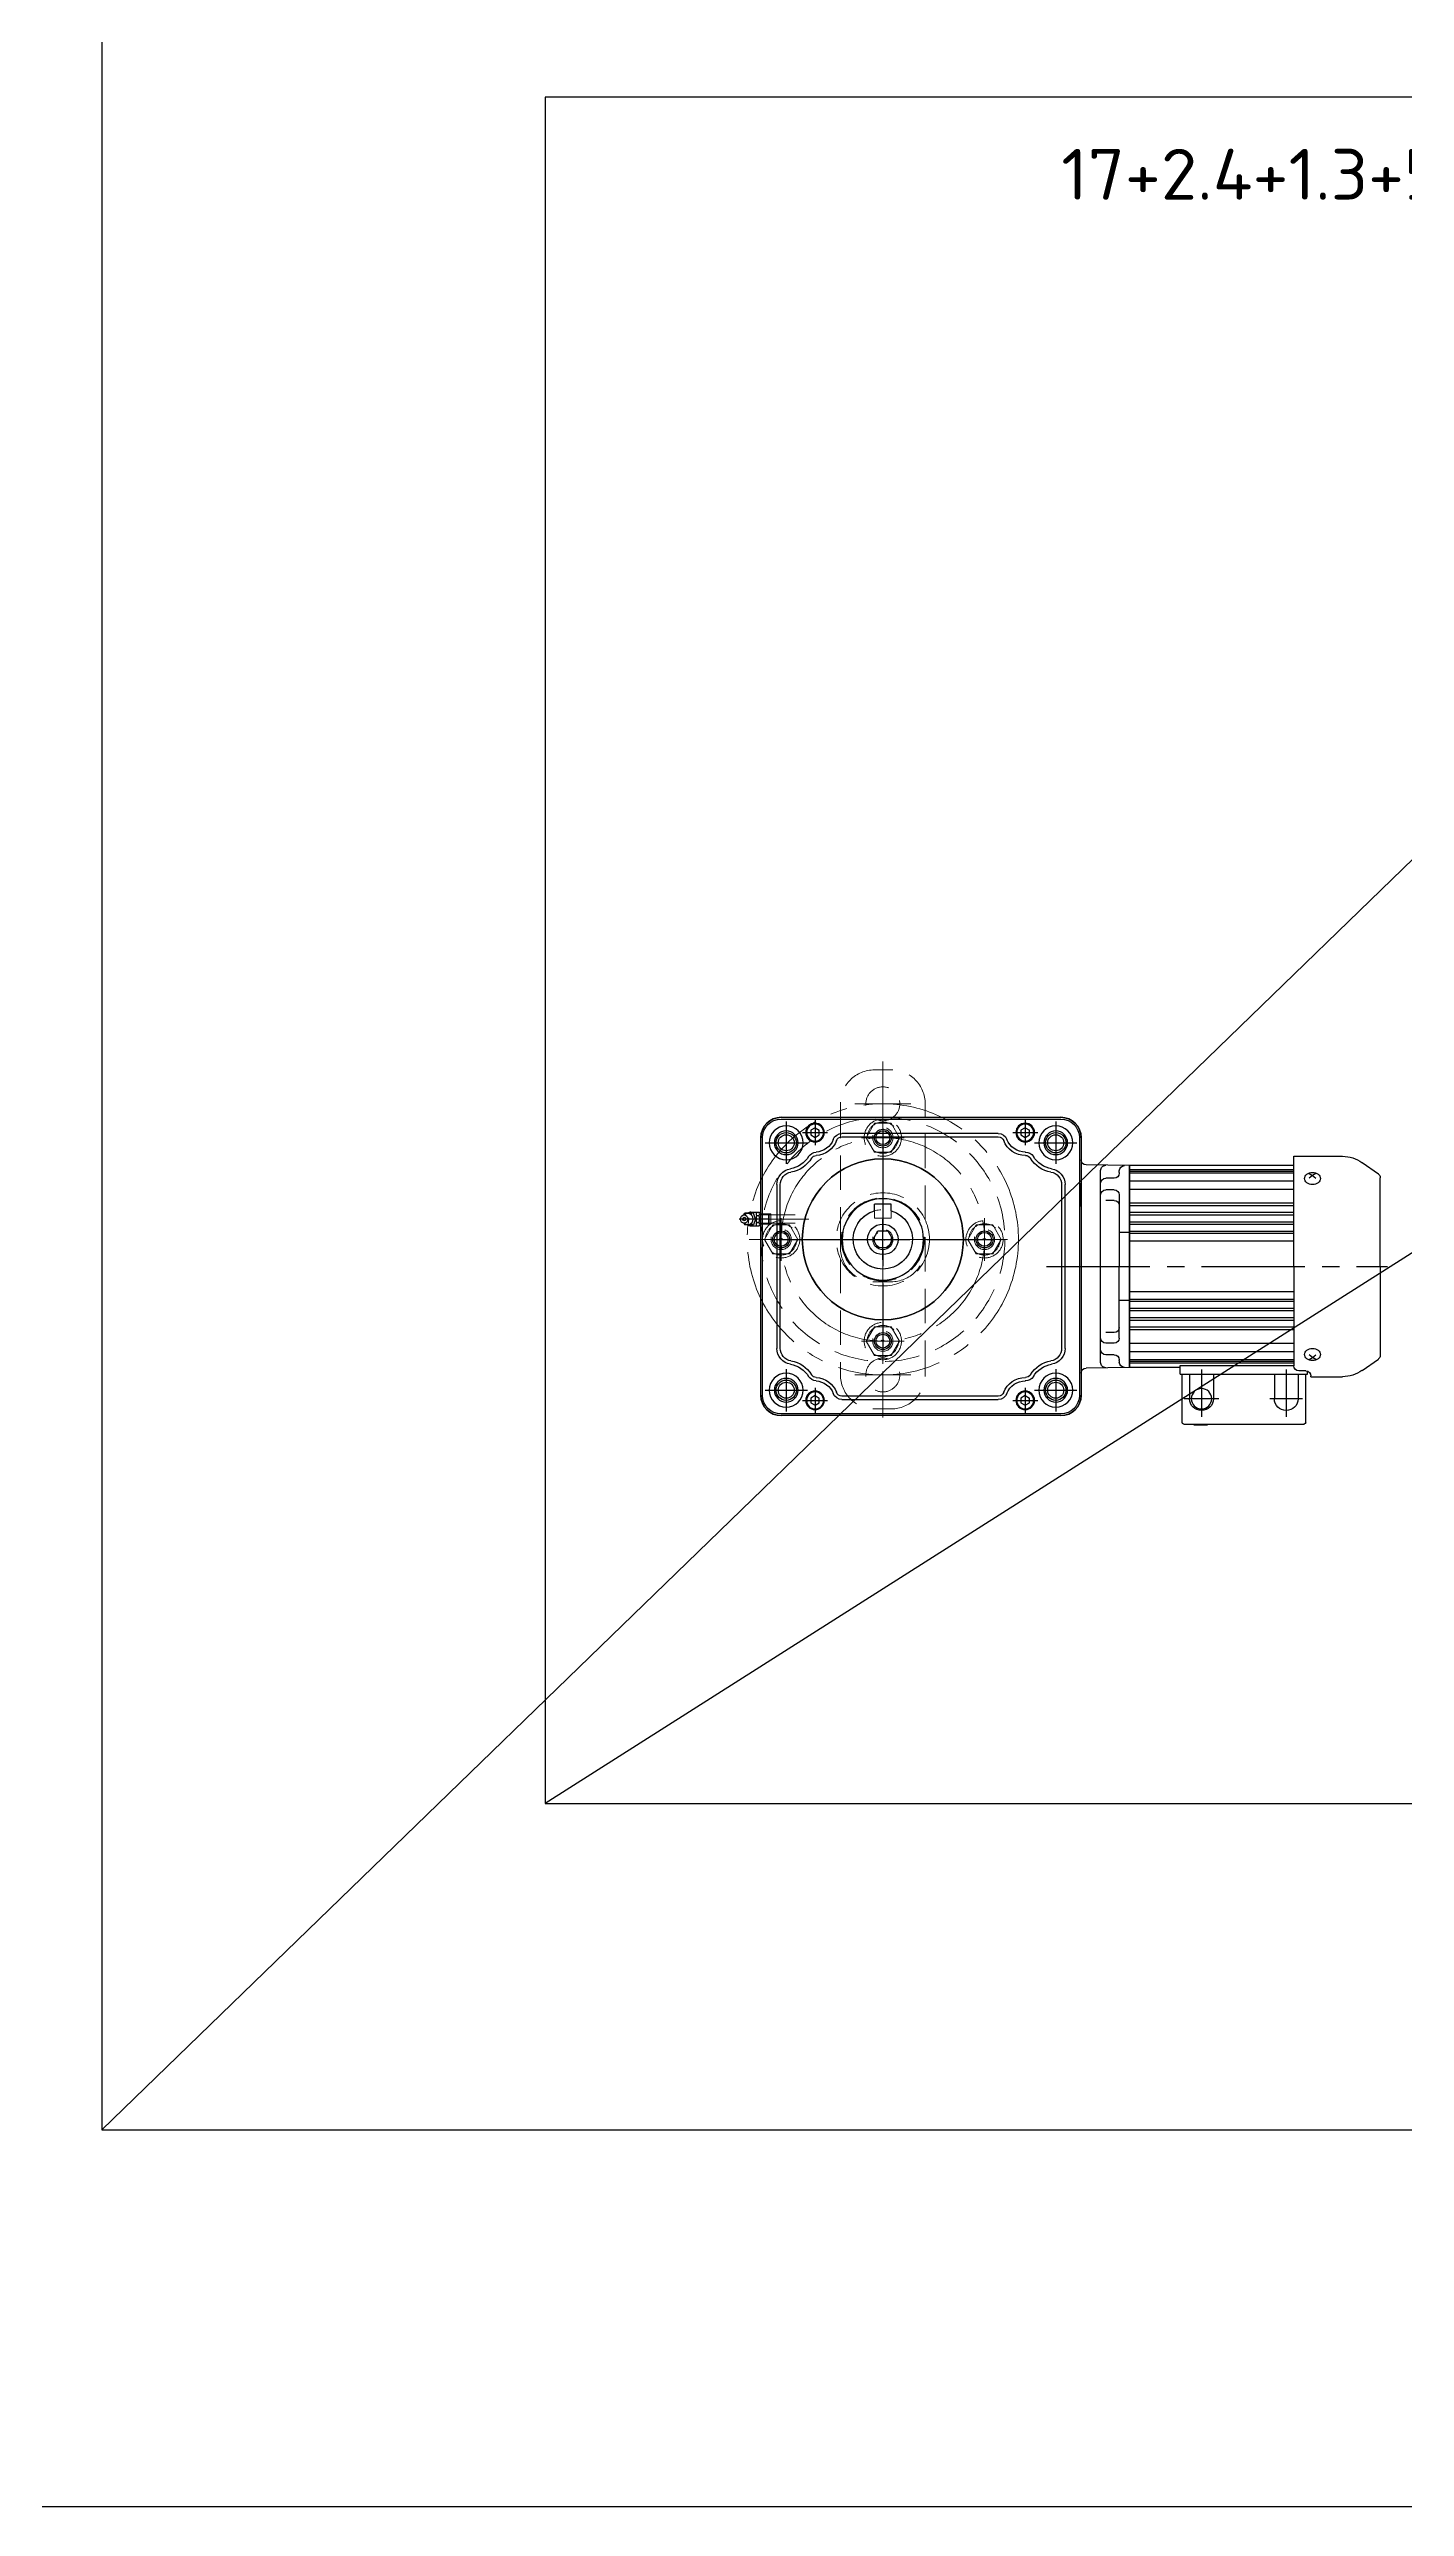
# Model space of a CAD drawing. Header units: millimetres. Extents: x 0 to 49006, y -7876 to 6995.
# Drawn here: x 12788 to 13588, y -7876 to -6426 of the extents above; entities that cross this region are included whole.
import ezdxf

# ---------------------------------------------------------------- set-up
doc = ezdxf.new("R2010")
doc.units = ezdxf.units.MM
doc.header["$LTSCALE"] = 3.2
doc.linetypes.add('CENTER2', pattern=[28.575, 19.05, -3.175, 3.175, -3.175])
doc.linetypes.add('HIDDEN', pattern=[9.525, 6.35, -3.175])
doc.layers.add('04_HIDDEN', color=2, linetype='HIDDEN', lineweight=13)
doc.layers.add('05_CENTER', color=4, linetype='CENTER2', lineweight=13)
doc.layers.add('10_DRAFT', color=8, linetype='Continuous', lineweight=0, plot=False)
doc.styles.add('KSS_TXT', font='txt.shx', dxfattribs={"bigfont": 'extfont2.shx'})
doc.styles.add('KSS_TXT_L', font='txt.shx', dxfattribs={"height": 36, "bigfont": 'extfont2.shx'})

# ---------------------------------------------------------------- blocks, each defined once
blk = doc.blocks.new('B-M6Fc_1_1_1')
at = {"color": 0}
for p, q in [((-4, 5.8), (-4, 2.3)), ((-4, 2.3), (-4, 1)), ((-4, 1), (-3, 0)), ((-2.5, 10), (-3.5, 9.5)), ((-3.5, 4.4), (-3.5, 9.5)), ((-2.1, 5.2), (-3.5, 5.7)), ((0, 3.1), (-3.5, 4.4)), ((-2.4, 10.2), (-3, 8.7)), ((-2, 2.3), (-2, 1)), ((0, 4.4), (-0.2, 4.4)), ((0, 4.4), (0.2, 4.4)), ((0, 3.1), (3.5, 4.4)), ((2, 2.3), (2, 1)), ((2.1, 5.2), (3.5, 5.7)), ((2.4, 10.2), (3, 8.7)), ((2.5, 10), (3.5, 9.5)), ((3, 0), (4, 1)), ((3.5, 4.4), (3.5, 9.5)), ((4, 5.8), (4, 2.3)), ((4, 2.3), (4, 1))]:
    blk.add_line(p, q, dxfattribs=at)
at = {"color": 0, "linetype": 'CENTER2'}
blk.add_line((0, -5), (0, 12.8), dxfattribs=at)
at = {"color": 0}
for centre, radius, start, end in [((0, 5.8), 4, 149.8417, 180), ((-3, 1.4), 1.36, 41.9851, 138.015), ((-3, 2), 1.36, 221.985, 318.0149), ((0, -2), 4.76, 64.8911, 115.1089), ((0, 5.4), 4.76, 244.8911, 295.1089), ((3, 1.4), 1.36, 41.9851, 138.0149), ((3, 2), 1.36, 221.9851, 318.0149), ((0, 5.8), 4, 360, 30.1583)]:
    blk.add_arc(centre, radius, start, end, dxfattribs=at)
blk.add_ellipse((0, 7.6), major_axis=(-3.26, 0), ratio=0.956841, start_param=5.921132, end_param=9.786831, dxfattribs=at)
for major_axis, ratio in [((-2.49, 0), 0.889137), ((-1.05, 0), 0.922851)]:
    blk.add_ellipse((0, 9.8), major_axis=major_axis, ratio=ratio, dxfattribs=at)
at = {"layer": '10_DRAFT'}
for p, q in [((-3, 0), (-3, -4.5)), ((-3, 0), (3, 0)), ((3, 0), (3, -4.5)), ((-2.5, -1), (-3, -0.1)), ((-3, -1), (3, -1)), ((-3, -4.5), (3, -4.5)), ((-3, -4.5), (-2.5, -5)), ((-2.5, -1), (-2.5, -5)), ((-2.5, -5), (2.5, -5)), ((2.5, -1), (3, -0.1)), ((2.5, -1), (2.5, -5)), ((2.5, -5), (3, -4.5))]:
    blk.add_line(p, q, dxfattribs=at)
blk = doc.blocks.new('A$C40332C96_1_1_1')
at = {"color": 0}
for centre, radius in [((0, 0), 72), ((0, 60), 6), ((0, 0), 27.5), ((0, 0), 24.5), ((-60, 0), 6), ((60, 0), 6), ((0, -60), 6)]:
    blk.add_circle(centre, radius, dxfattribs=at)
at = {"layer": '05_CENTER'}
for p, q in [((0, 78.9), (0, -78.9)), ((-78.9, 0), (78.9, 0))]:
    blk.add_line(p, q, dxfattribs=at)
blk.add_circle((0, 0), 60, dxfattribs=at)
blk = doc.blocks.new('A$C491655AE_1_1_1_1_1')
at = {"color": 0, "linetype": 'CENTER2'}
for p, q in [((-12.6, 0), (12.6, 0)), ((0, -12.6), (0, 12.6))]:
    blk.add_line(p, q, dxfattribs=at)
at = {"color": 0}
for p, q in [((-9.8, 0), (-4.9, 8.5)), ((-4.9, -8.5), (-9.8, 0)), ((-4.9, 8.5), (4.9, 8.5)), ((4.9, 8.5), (9.8, 0)), ((9.8, 0), (4.9, -8.5)), ((4.9, -8.5), (-4.9, -8.5))]:
    blk.add_line(p, q, dxfattribs=at)
for radius in [11, 9.25]:
    blk.add_circle((0, 0), radius, dxfattribs=at)
at = {"layer": '10_DRAFT', "style": 'KSS_TXT_L'}
blk.add_text('BT-M10', height=0.3, dxfattribs=at).set_placement((-0.7, -0.5))
blk = doc.blocks.new('A$C35045EA2_1_1_1')
at = {"color": 0, "linetype": 'CENTER2'}
for p, q in [((-12, 0), (12, 0)), ((0, -12), (0, 12))]:
    blk.add_line(p, q, dxfattribs=at)
at = {"color": 0}
for p, q in [((-5.8, 0), (-2.9, 5)), ((-2.9, -5), (-5.8, 0)), ((-2.9, 5), (2.9, 5)), ((2.9, 5), (5.8, 0)), ((5.8, 0), (2.9, -5)), ((2.9, -5), (-2.9, -5))]:
    blk.add_line(p, q, dxfattribs=at)
blk.add_circle((0, 0), 9, dxfattribs=at)
at = {"layer": '10_DRAFT', "style": 'KSS_TXT_L'}
blk.add_text('CS-M12', height=0.3, dxfattribs=at).set_placement((-0.7, -0.5))
blk = doc.blocks.new('A$C5BCE4C76_1_1_1')
at = {"color": 0}
for p, q in [((-5, 16.8), (-5, 12.5)), ((5, 12.5), (5, 16.8)), ((-5, 12.5), (5, 12.5))]:
    blk.add_line(p, q, dxfattribs=at)
blk.add_lwpolyline([(-5, -100), (5, -100, 0.414214), (25, -80), (25, 80, 0.414214), (5, 100), (-5, 100, 0.414214), (-25, 80), (-25, -80, 0.414214)], format="xyb", close=True, dxfattribs=at)
blk.add_lwpolyline([(-25, 0), (-25, -5, 0.414214), (-5, -25), (5, -25, 0.414214), (25, -5), (25, 0)], format="xyb", dxfattribs=at)
for centre, radius in [((0, 80), 10), ((0, 0), 17.5), ((0, 0), 6), ((0, 0), 5), ((0, -80), 10)]:
    blk.add_circle(centre, radius, dxfattribs=at)
at = {"layer": '05_CENTER'}
for p, q in [((0, 105), (0, -105)), ((-16.6, 80), (16.6, 80)), ((-34, 0), (34, 0)), ((-16.6, -80), (16.6, -80))]:
    blk.add_line(p, q, dxfattribs=at)
blk = doc.blocks.new('GM-SHYF-RH 0.4kW、1／160、＊＊V、60Hza_1_1_1')
at = {"color": 0}
for p, q in [((-117, 60), (-117, -92)), ((-116, 60), (-116, -92)), ((60, 72), (-105, 72)), ((60, 71), (-105, 71)), ((-68.1, 62.5), (24.1, 62.5)), ((24.1, 60.5), (-68.1, 60.5)), ((71, -92), (71, 60)), ((72, -92), (72, 60)), ((-282.7, 45.4), (-292.4, 38.6)), ((-242.5, 49), (-271.2, 49)), ((-242.5, -16), (-242.5, 49)), ((-242.5, 43.5), (-145.5, 43.5)), ((-175.5, 43.5), (-145.5, 43.5)), ((-145.5, 43.5), (-119.9, 43.9)), ((-145.5, -16), (-145.5, 43.5)), ((-145.5, 43.5), (-145.5, -16)), ((-293.5, -16), (-293.5, 36.4)), ((-255.5, 38.9), (-253.5, 37.7)), ((-253.5, 37.7), (-255.5, 36.1)), ((-251.5, 38.9), (-253.5, 37.7)), ((-253.5, 37.7), (-251.5, 36.1)), ((-242.5, 41), (-145.5, 41)), ((-242.5, 40), (-145.5, 40)), ((-242.5, 39), (-145.5, 39)), ((-242.5, 34.3), (-145.5, 34.3)), ((-242.5, 29.4), (-145.5, 29.4)), ((-139.5, 39.5), (-139.5, 40.5)), ((-139.5, 39.5), (-139.5, 39.1)), ((-136.5, 36.1), (-131.5, 36.1)), ((-136.5, 29.2), (-131.5, 29.2)), ((-128.5, -72.7), (-128.5, 40.7)), ((-117, 19.4), (-117, 33.2)), ((-107.5, -64.3), (-107.5, 32.3)), ((-105.5, 32.3), (-105.5, -64.3)), ((60.5, -64.3), (60.5, 32.3)), ((62.5, 32.3), (62.5, -64.3)), ((-242.5, 21.3), (-145.5, 21.3)), ((-242.5, 19.7), (-145.5, 19.7)), ((-242.5, 15.8), (-145.5, 15.8)), ((-139.5, 26.2), (-139.5, -16)), ((-136.5, 23), (-131.5, 23)), ((-5, 16.8), (-5, 20.8)), ((-5, 20.8), (5, 20.8)), ((5, 16.8), (5, 20.8)), ((-242.5, 14.3), (-145.5, 14.3)), ((-242.5, 10.2), (-145.5, 10.2)), ((-242.5, 8.8), (-145.5, 8.8)), ((-242.5, 4.6), (-145.5, 4.6)), ((-242.5, 3.4), (-145.5, 3.4)), ((-145.5, 4), (-139.5, 4)), ((-242.5, -1), (-145.5, -1)), ((-293.5, -16), (-293.5, -68.4)), ((-242.5, -16), (-242.5, -74.6)), ((-145.5, -16), (-145.5, -75.5)), ((-145.5, -75.5), (-145.5, -16)), ((-139.5, -58.2), (-139.5, -16)), ((-242.5, -31), (-145.5, -31)), ((-242.5, -35.4), (-145.5, -35.4)), ((-242.5, -36.6), (-145.5, -36.6)), ((-242.5, -40.8), (-145.5, -40.8)), ((-242.5, -42.2), (-145.5, -42.2)), ((-145.5, -36), (-139.5, -36)), ((-242.5, -46.3), (-145.5, -46.3)), ((-242.5, -47.8), (-145.5, -47.8)), ((-242.5, -51.7), (-145.5, -51.7)), ((-242.5, -53.3), (-145.5, -53.3)), ((-136.5, -55), (-131.5, -55)), ((-117, -51.4), (-117, -65.2)), ((-282.7, -77.4), (-292.4, -70.6)), ((-253.5, -69.7), (-255.5, -68.1)), ((-255.5, -70.9), (-253.5, -69.7)), ((-253.5, -69.7), (-251.5, -68.1)), ((-251.5, -70.9), (-253.5, -69.7)), ((-242.5, -61.4), (-145.5, -61.4)), ((-242.5, -66.3), (-145.5, -66.3)), ((-242.5, -71), (-145.5, -71)), ((-242.5, -72), (-145.5, -72)), ((-139.5, -71.5), (-139.5, -71.1)), ((-139.5, -71.5), (-139.5, -71.1)), ((-139.5, -71.5), (-139.5, -72.5)), ((-136.5, -61.2), (-131.5, -61.2)), ((-136.5, -68.1), (-131.5, -68.1)), ((-252.5, -81), (-271.2, -81)), ((-252.5, -81), (-252.5, -80.6)), ((-250.5, -79.5), (-250.5, -77.8)), ((-175.5, -79.5), (-250.5, -79.5)), ((-249.5, -77.6), (-245.5, -77.6)), ((-249.5, -108), (-249.5, -79.5)), ((-245, -79.5), (-245, -94)), ((-242.5, -73), (-145.5, -73)), ((-175.5, -74.5), (-242.5, -74.5)), ((-231, -79.5), (-231, -94)), ((-195, -79.5), (-195, -94)), ((-181, -79.5), (-181, -94)), ((-176.5, -108), (-176.5, -79.5)), ((-175.5, -79.5), (-175.5, -74.5)), ((-175.5, -75.5), (-145.5, -75.5)), ((-145.5, -75.5), (-119.9, -75.9)), ((-68.1, -92.5), (24.1, -92.5)), ((24.1, -94.5), (-68.1, -94.5)), ((-177.5, -109), (-248.5, -109)), ((-191.5, -109), (-191.5, -109.5)), ((-183.5, -109.5), (-191.5, -109.5)), ((-186, -109), (-186, -109.5)), ((-183.5, -109), (-183.5, -109.5)), ((-105, -103), (60, -103)), ((-105, -104), (60, -104))]:
    blk.add_line(p, q, dxfattribs=at)
at = {"color": 0, "linetype": 'CENTER2'}
for p, q in [((-102, 69.5), (-102, 44.5)), ((-76.6, 63), (-91.4, 63)), ((-84, 70.4), (-84, 55.6)), ((0, 65.4), (0, -65.4)), ((47.4, 63), (32.6, 63)), ((40, 70.4), (40, 55.6)), ((57, 69.5), (57, 44.5)), ((-89.5, 57), (-114.5, 57)), ((69.5, 57), (44.5, 57)), ((65.4, 0), (-65.4, 0)), ((-96.6, -16), (-297.8, -16)), ((-238, -76.7), (-238, -104.7)), ((-188, -76.7), (-188, -104.7)), ((-102, -76.5), (-102, -101.5)), ((57, -76.5), (57, -101.5)), ((-247.6, -94), (-228.4, -94)), ((-198.2, -94), (-177.8, -94)), ((-89.5, -89), (-114.5, -89)), ((-76.6, -95), (-91.4, -95)), ((-84, -87.6), (-84, -102.4)), ((47.4, -95), (32.6, -95)), ((40, -87.6), (40, -102.4)), ((69.5, -89), (44.5, -89))]:
    blk.add_line(p, q, dxfattribs=at)
at = {"color": 0, "linetype": 'Continuous'}
for p, q in [((-84, 65.9), (-86.5, 64.4)), ((-86.5, 61.6), (-86.5, 64.4)), ((-84, 60.1), (-86.5, 61.6)), ((-84, 65.9), (-81.5, 64.4)), ((-81.5, 61.6), (-84, 60.1)), ((-81.5, 64.4), (-81.5, 61.6)), ((40, 65.9), (37.5, 64.4)), ((37.5, 61.6), (37.5, 64.4)), ((40, 60.1), (37.5, 61.6)), ((40, 65.9), (42.5, 64.4)), ((42.5, 61.6), (40, 60.1)), ((42.5, 64.4), (42.5, 61.6)), ((-84, -92.1), (-86.5, -93.6)), ((-86.5, -96.4), (-86.5, -93.6)), ((-84, -97.9), (-86.5, -96.4)), ((-84, -92.1), (-81.5, -93.6)), ((-81.5, -96.4), (-84, -97.9)), ((-81.5, -93.6), (-81.5, -96.4)), ((40, -92.1), (37.5, -93.6)), ((37.5, -96.4), (37.5, -93.6)), ((40, -97.9), (37.5, -96.4)), ((40, -92.1), (42.5, -93.6)), ((42.5, -96.4), (40, -97.9)), ((42.5, -93.6), (42.5, -96.4))]:
    blk.add_line(p, q, dxfattribs=at)
at = {"color": 0}
for points in [[(-248.8, 35.9), (-248.9, 36.6), (-249.2, 37.3), (-249.6, 37.9), (-250.2, 38.5), (-250.9, 38.9), (-251.7, 39.3), (-252.6, 39.5), (-253.5, 39.5), (-254.4, 39.5), (-255.3, 39.3), (-256.1, 38.9), (-256.8, 38.5), (-257.4, 37.9), (-257.8, 37.3), (-258.1, 36.6), (-258.2, 35.9), (-258.1, 35.2), (-257.8, 34.5), (-257.4, 33.9), (-256.8, 33.4), (-256.1, 32.9), (-255.3, 32.6), (-254.4, 32.4), (-253.5, 32.3), (-252.6, 32.4), (-251.7, 32.6), (-250.9, 32.9), (-250.2, 33.4), (-249.6, 33.9), (-249.2, 34.5), (-248.9, 35.2)], [(-248.8, -67.9), (-248.9, -67.2), (-249.2, -66.5), (-249.6, -65.9), (-250.2, -65.4), (-250.9, -64.9), (-251.7, -64.6), (-252.6, -64.4), (-253.5, -64.3), (-254.4, -64.4), (-255.3, -64.6), (-256.1, -64.9), (-256.8, -65.4), (-257.4, -65.9), (-257.8, -66.5), (-258.1, -67.2), (-258.2, -67.9), (-258.1, -68.6), (-257.8, -69.3), (-257.4, -69.9), (-256.8, -70.5), (-256.1, -70.9), (-255.3, -71.3), (-254.4, -71.5), (-253.5, -71.5), (-252.6, -71.5), (-251.7, -71.3), (-250.9, -70.9), (-250.2, -70.5), (-249.6, -69.9), (-249.2, -69.3), (-248.9, -68.6)]]:
    blk.add_lwpolyline(points, close=True, dxfattribs=at)
for centre, radius in [((-102, 57), 10), ((-102, 57), 7), ((-84, 63), 5.5), ((40, 63), 5.5), ((57, 57), 10), ((57, 57), 7), ((0, 0), 47.5), ((0, 0), 24), ((-102, -89), 10), ((-102, -89), 7), ((57, -89), 10), ((57, -89), 7), ((-188, -94), 6), ((-84, -95), 5.5), ((40, -95), 5.5)]:
    blk.add_circle(centre, radius, dxfattribs=at)
at = {"color": 0, "linetype": 'Continuous'}
for centre in [(-84, 63), (40, 63), (-84, -95), (40, -95)]:
    blk.add_circle(centre, 5, dxfattribs=at)
at = {"color": 0}
for centre, radius, start, end in [((-105, 60), 12, 90, 180), ((-105, 60), 11, 90, 180), ((-84, 63), 11.5, 269.6249, 339.3338), ((-84, 63), 13.5, 269.6249, 339.3338), ((-68.1, 57), 5.5, 90, 159.3338), ((-68.1, 57), 3.5, 90, 159.3338), ((24.1, 57), 5.5, 20.6662, 90), ((24.1, 57), 3.5, 20.6662, 90), ((40, 63), 13.5, 200.6662, 266.9553), ((40, 63), 11.5, 200.6662, 266.9553), ((60, 60), 12, 0, 90), ((60, 60), 11, 0, 90), ((-271.2, 29), 20, 90, 125), ((-142.5, 40.5), 3, 0, 90), ((-131.5, 40.7), 3, 0, 90.9812), ((-120, 46.9), 3, 271, 0), ((-102, 57), 15.5, 279.2069, 328.412), ((-102, 57), 17.5, 279.2069, 328.412), ((-84.1, 46), 5.5, 89.6249, 148.412), ((-84.1, 46), 3.5, 89.6249, 148.412), ((39.1, 46), 3.5, 31.5123, 86.9553), ((39.1, 46), 5.5, 31.5123, 86.9553), ((57, 57), 17.5, 211.5123, 260.7931), ((57, 57), 15.5, 211.5123, 260.7931), ((-290.9, 36.4), 2.6, 125, 180), ((-136.5, 39.1), 3, 180, 270), ((-136.5, 26.2), 3, 90, 180), ((-131.5, 33.1), 3, 0, 90), ((-131.5, 26.2), 3, 0, 90), ((-98, 32.3), 9.5, 99.2069, 180), ((-98, 32.3), 7.5, 99.2069, 180), ((53, 32.3), 7.5, 0, 80.7931), ((53, 32.3), 9.5, 0, 80.7931), ((-136.5, 20), 3, 90, 180), ((0, 0), 17.5, 106.6016, 73.3984), ((-136.5, -52), 3, 180, 270), ((-290.9, -68.4), 2.6, 180, 235), ((-136.5, -58.2), 3, 180, 270), ((-136.5, -71.1), 3, 90, 180), ((-131.5, -58.2), 3, 270, 0), ((-131.5, -65.1), 3, 270, 0), ((-98, -64.3), 9.5, 180, 260.7931), ((-98, -64.3), 7.5, 180, 260.7931), ((-102, -89), 17.5, 31.586, 80.7931), ((57, -89), 17.5, 99.2069, 148.4898), ((53, -64.3), 7.5, 279.2069, 0), ((53, -64.3), 9.5, 279.2069, 0), ((-271.2, -61), 20, 235, 270), ((-249.5, -80.6), 3, 90, 180), ((-245.5, -74.6), 3, 270, 0), ((-142.5, -72.5), 3, 270, 0), ((-131.5, -72.7), 3, 269.0188, 0), ((-120, -78.9), 3, 0, 89), ((-102, -89), 15.5, 31.586, 80.7931), ((-84.1, -78), 5.5, 211.586, 270.3738), ((-84.1, -78), 3.5, 211.586, 270.3738), ((-84, -95), 13.5, 20.6684, 90.3738), ((-84, -95), 11.5, 20.6684, 90.3738), ((40, -95), 13.5, 93.046, 159.3316), ((40, -95), 11.5, 93.046, 159.3316), ((39.1, -78), 3.5, 273.046, 328.4898), ((39.1, -78), 5.5, 273.046, 328.4898), ((57, -89), 15.5, 99.2069, 148.4898), ((-238, -94), 7, 180, 0), ((-188, -94), 7, 180, 0), ((-105, -92), 12, 180, 270), ((-105, -92), 11, 180, 270), ((-68.1, -89), 5.5, 200.6684, 270), ((-68.1, -89), 3.5, 200.6684, 270), ((24.1, -89), 3.5, 270, 339.3316), ((24.1, -89), 5.5, 270, 339.3316), ((60, -92), 11, 270, 0), ((60, -92), 12, 270, 0), ((-248.5, -108), 1, 180, 270), ((-177.5, -108), 1, 270, 0)]:
    blk.add_arc(centre, radius, start, end, dxfattribs=at)
blk = doc.blocks.new('M12Tz_1_1_1')
at = {"color": 0}
for radius in [6, 4.75]:
    blk.add_circle((0, 0), radius, dxfattribs=at)
at = {"layer": '05_CENTER'}
for p, q in [((10.3, 0), (-10.3, 0)), ((0, -10.3), (0, 10.3))]:
    blk.add_line(p, q, dxfattribs=at)
blk = doc.blocks.new('A$C6E415A49_1_1_1')
at = {"color": 0}
for p, q in [((-72, -92), (-72, 60)), ((-60, 72), (105, 72)), ((117, 60), (117, -92)), ((105, -104), (-60, -104))]:
    blk.add_line(p, q, dxfattribs=at)
for centre, radius in [((0, 60), 5), ((0, 60), 4.1), ((0, 0), 47.5), ((-60, 0), 5), ((-60, 0), 4.1), ((60, 0), 5), ((60, 0), 4.1), ((0, -60), 5), ((0, -60), 4.1)]:
    blk.add_circle(centre, radius, dxfattribs=at)
for centre, start, end in [((-60, 60), 90, 180), ((105, 60), 0, 90), ((-60, -92), 180, 270), ((105, -92), 270, 0)]:
    blk.add_arc(centre, 12, start, end, dxfattribs=at)
at = {"layer": '04_HIDDEN'}
for p, q in [((-72, 15), (-66, 15)), ((-72, 14.5), (-45.2, 14.5)), ((-66, 15), (-66, 9)), ((-72, 9.5), (-46.5, 9.5)), ((-72, 9), (-66, 9))]:
    blk.add_line(p, q, dxfattribs=at)
at = {"layer": '05_CENTER'}
for p, q in [((0, 69), (0, -69)), ((-74.2, 12), (-43.7, 12)), ((-69, 0), (69, 0))]:
    blk.add_line(p, q, dxfattribs=at)
blk.add_circle((0, 0), 60, dxfattribs=at)
for p in [(-57, 57), (102, 57), (-57, -89), (102, -89)]:
    blk.add_blockref('M12Tz_1_1_1', p)

msp = doc.modelspace()

# ---------------------------------------------------------------- linework, layer by layer
at = {"color": 3}
for p, q in [((14815.557, -5718.073), (12819.039, -7653.62)), ((14664.932, -6454.44), (13080.62, -7461.128))]:
    msp.add_line(p, q, dxfattribs=at)
for points in [[(9237.241, -627.828), (16824.146, -627.828), (16824.146, -7876.008), (9237.241, -7876.008)], [(12819.039, -7653.62), (14815.557, -7653.62), (14815.557, -5718.073), (12819.039, -5718.073)], [(13080.62, -7461.128), (14664.932, -7461.128), (14664.932, -6454.44), (13080.62, -6454.44)]]:
    msp.add_lwpolyline(points, close=True, dxfattribs=at)
at = {"layer": '05_CENTER'}
msp.add_circle((13279.841, -7128.246), 80, dxfattribs=at)

# ---------------------------------------------------------------- block references
for name in ['A$C6E415A49_1_1_1', 'A$C35045EA2_1_1_1']:
    msp.add_blockref(name, (13279.841, -7128.246))
at = {"color": 4, "xscale": -1}
msp.add_blockref('GM-SHYF-RH 0.4kW、1／160、＊＊V、60Hza_1_1_1', (13279.841, -7128.246), dxfattribs=at)
at = {"color": 4, "rotation": 90}
msp.add_blockref('B-M6Fc_1_1_1', (13207.841, -7116.246), dxfattribs=at)
at = {"layer": '04_HIDDEN'}
for name in ['A$C5BCE4C76_1_1_1', 'A$C40332C96_1_1_1']:
    msp.add_blockref(name, (13279.841, -7128.246), dxfattribs=at)
at = {"layer": '04_HIDDEN', "rotation": 179.9999999999984}
for p in [(13279.841, -7068.246), (13219.841, -7128.246), (13339.841, -7128.246), (13279.841, -7188.246)]:
    msp.add_blockref('A$C491655AE_1_1_1_1_1', p, dxfattribs=at)

# ---------------------------------------------------------------- texts
at = {"color": 1, "style": 'KSS_TXT'}
msp.add_text('17+2.4+1.3+5.7+0.6=27.0kg+α=30kg', height=30, dxfattribs=at).set_placement((13385.089, -6514.875))

doc.saveas('drawing.dxf')
